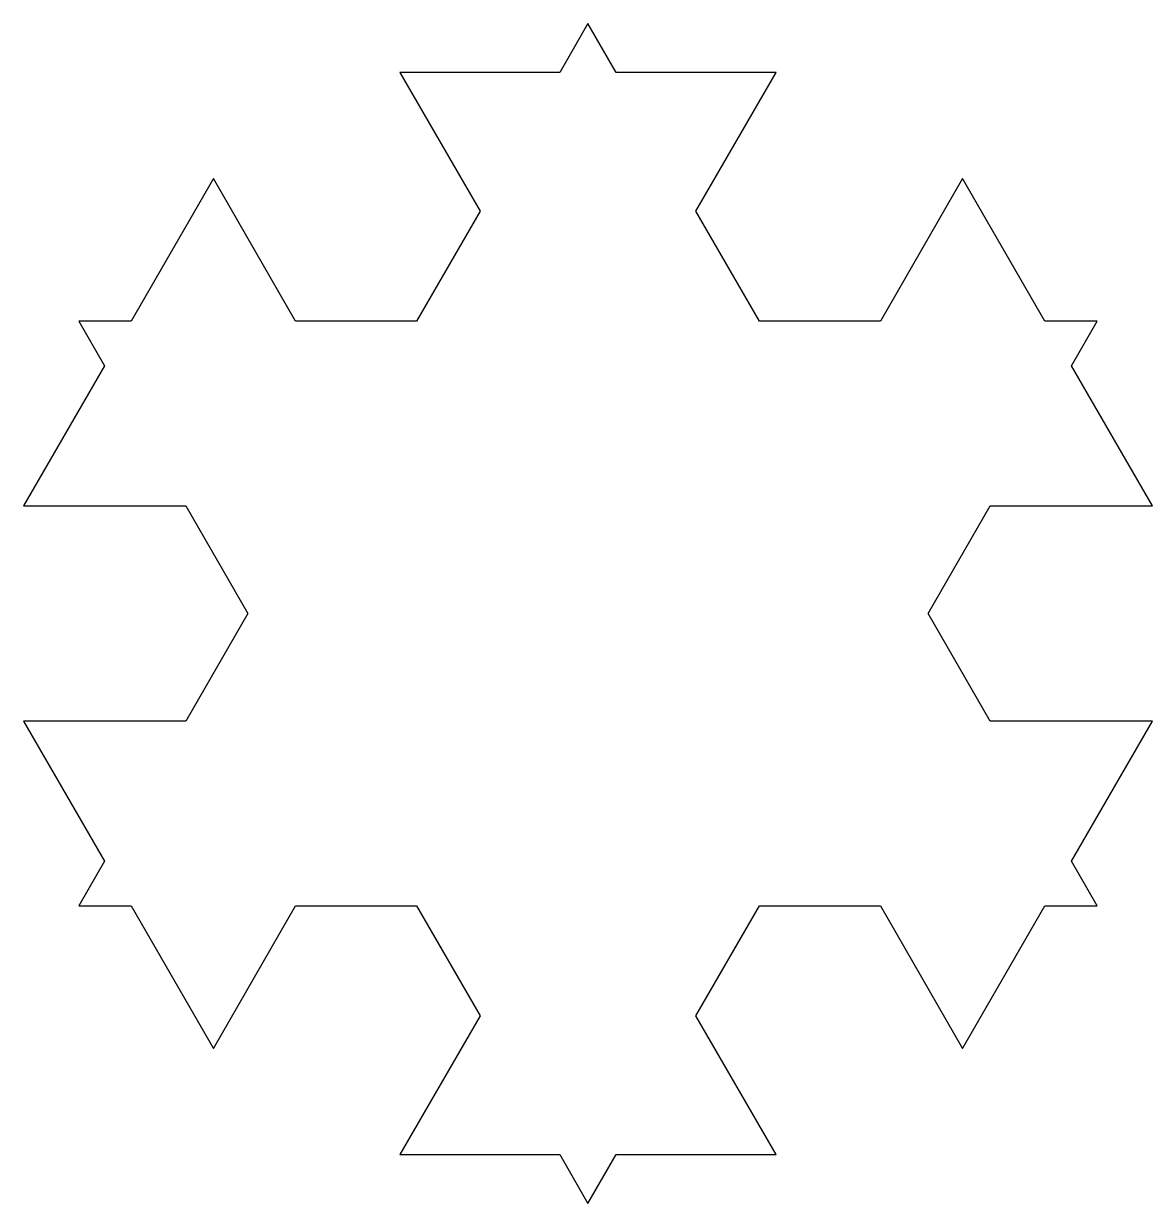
# Model space of a CAD drawing. Header units: millimetres. Extents: x -18.2 to 18.2, y -19.1 to 19.1.
import ezdxf

# ---------------------------------------------------------------- set-up
doc = ezdxf.new("R2010")
doc.units = ezdxf.units.MM
doc.layers.add('PATCH', color=1, linetype='Continuous')

msp = doc.modelspace()

# ---------------------------------------------------------------- linework, layer by layer
at = {"layer": 'PATCH'}
msp.add_lwpolyline([(-0.91, 17.485), (-6.077, 17.485), (-3.488, 13), (-5.538, 9.451), (-9.449, 9.451), (-12.11, 14.06), (-14.771, 9.451), (-16.46, 9.451), (-15.626, 8.006), (-18.243, 3.474), (-13, 3.474), (-10.994, 0), (-13, -3.474), (-18.243, -3.474), (-15.626, -8.006), (-16.46, -9.451), (-14.771, -9.451), (-12.11, -14.06), (-9.449, -9.451), (-5.538, -9.451), (-3.488, -13), (-6.077, -17.485), (-0.91, -17.485), (0, -19.061), (0.91, -17.485), (6.077, -17.485), (3.488, -13), (5.538, -9.451), (9.449, -9.451), (12.11, -14.06), (14.771, -9.451), (16.46, -9.451), (15.626, -8.006), (18.243, -3.474), (13, -3.474), (10.994, 0), (13, 3.474), (18.243, 3.474), (15.626, 8.006), (16.46, 9.451), (14.771, 9.451), (12.11, 14.06), (9.449, 9.451), (5.538, 9.451), (3.488, 13), (6.077, 17.485), (0.91, 17.485), (0, 19.061)], close=True, dxfattribs=at)

doc.saveas('drawing.dxf')
